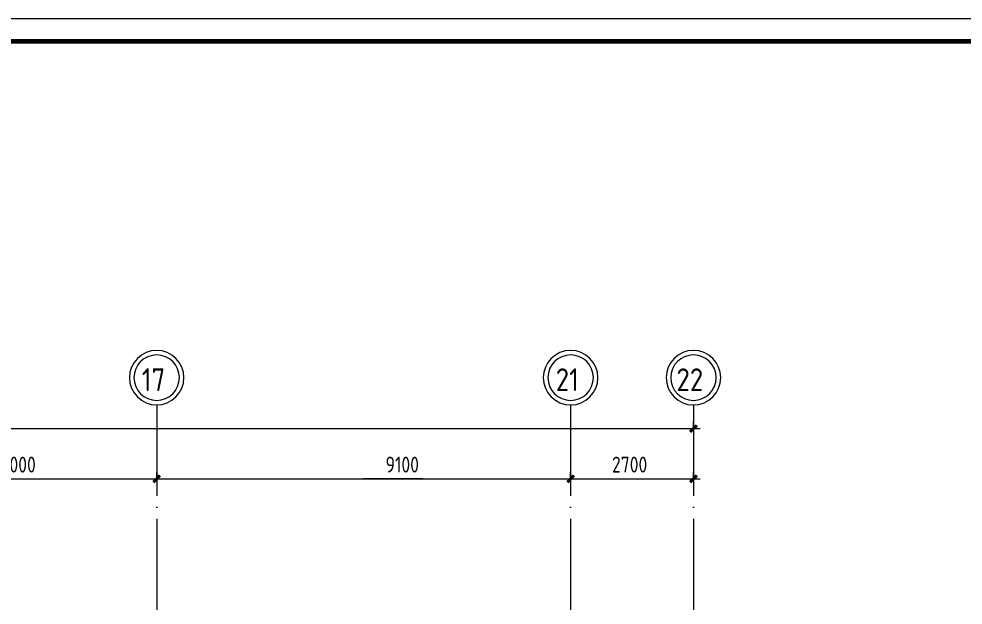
# Model space of a CAD drawing. Header units: millimetres. Extents: x -325553 to 627452, y -28539 to 738858.
# Drawn here: x -18945 to 1813, y 198066 to 210950 of the extents above; entities that cross this region are included whole.
import ezdxf

# ---------------------------------------------------------------- set-up
doc = ezdxf.new("R2010")
doc.units = ezdxf.units.MM
doc.linetypes.add('ADSK_Линия сетки', pattern=[25, 20, -2.5, 0, -2.5])
doc.layers.add('000_доп.МДУ', color=7, linetype='Continuous')
for name, color, linetype, lineweight in [('Оси', 252, 'Continuous', 9), ('ОФ_рамка', 8, 'Continuous', 60), ('Размеры', 7, 'Continuous', 9)]:
    doc.layers.add(name, color=color, linetype=linetype, lineweight=lineweight)
doc.styles.add('GOST Common_2', font='', dxfattribs={"width": 0.9, "height": 250})
doc.styles.add('GOST Common_4', font='', dxfattribs={"height": 7})
doc.styles.get('GOST Common_2').set_extended_font_data('GOST type B')
doc.styles.get('GOST Common_4').set_extended_font_data('GOST 2.304 type A')

# ---------------------------------------------------------------- blocks, each defined once
blk = doc.blocks.new('А0')
at = {"layer": 'ОФ_рамка', "color": 0, "linetype": 'Continuous', "lineweight": 5, "ltscale": 100}
blk.add_lwpolyline([(341068, -309617), (222168, -309617)], dxfattribs=at)
at = {"layer": 'ОФ_рамка', "color": 0, "linetype": 'Continuous', "ltscale": 100}
blk.add_lwpolyline([(340568, -310117), (224168, -310117)], dxfattribs=at)
blk = doc.blocks.new('1 этаж')
at = {"layer": 'Оси', "color": 251, "linetype": 'ADSK_Линия сетки', "ltscale": 100, "true_color": 0x636466}
for p, q in [((-16656, 32207), (-16656, -33770)), ((-7556, 32207), (-7556, 10956)), ((-4856, 32207), (-4856, 10956))]:
    blk.add_line(p, q, dxfattribs=at)
at = {"layer": 'Оси', "color": 251, "lineweight": 20, "true_color": 0x636466}
for centre, radius, start, end in [((-16656, 32807), 600, 0, 180), ((-16656, 32807), 500, 0, 180), ((-7556, 32807), 600, 0, 180), ((-7556, 32807), 500, 0, 180), ((-4856, 32807), 600, 0, 180), ((-4856, 32807), 500, 0, 180), ((-16656, 32807), 600, 180, 0), ((-16656, 32807), 500, 180, 0), ((-7556, 32807), 600, 180, 0), ((-7556, 32807), 500, 180, 0), ((-4856, 32807), 600, 180, 0), ((-4856, 32807), 500, 180, 0)]:
    blk.add_arc(centre, radius, start, end, dxfattribs=at)
at = {"layer": 'Размеры', "color": 251, "lineweight": 20, "true_color": 0x636466}
for p, q in [((-4856, 31688), (-4856, 31838)), ((-58606, 31688), (-4706, 31688)), ((-4856, 31688), (-4856, 31638)), ((-16656, 30583), (-16656, 30733)), ((-16656, 30583), (-16656, 30733)), ((-7556, 30583), (-7556, 30733)), ((-7556, 30583), (-7556, 30733)), ((-4856, 30583), (-4856, 30733)), ((-22656, 30583), (-16656, 30583)), ((-16656, 30583), (-16656, 30533)), ((-16656, 30583), (-7556, 30583)), ((-16656, 30583), (-16656, 30533)), ((-11625, 30583), (-12106, 30583)), ((-10808, 30583), (-11625, 30583)), ((-7556, 30583), (-7556, 30533)), ((-7556, 30583), (-4706, 30583)), ((-7556, 30583), (-7556, 30533)), ((-4856, 30583), (-4856, 30533))]:
    blk.add_line(p, q, dxfattribs=at)
at = {"layer": 'Размеры', "color": 251, "lineweight": 40, "true_color": 0x636466}
for p, q in [((-4856, 31688), (-4927, 31617)), ((-4856, 31688), (-4785, 31758)), ((-16656, 30583), (-16727, 30513)), ((-16656, 30583), (-16727, 30513)), ((-16656, 30583), (-16585, 30654)), ((-16656, 30583), (-16585, 30654)), ((-7556, 30583), (-7627, 30513)), ((-7556, 30583), (-7627, 30513)), ((-7556, 30583), (-7485, 30654)), ((-7556, 30583), (-7485, 30654)), ((-4856, 30583), (-4927, 30513)), ((-4856, 30583), (-4785, 30654))]:
    blk.add_line(p, q, dxfattribs=at)
at = {"layer": 'Оси', "color": 251, "true_color": 0x636466, "style": 'GOST Common_2', "width": 0.9}
for s, p in [('17', (-16983, 32512)), ('21', (-7883, 32512)), ('22', (-5228, 32512))]:
    blk.add_text(s, height=500, dxfattribs=at).set_placement(p)
at = {"layer": 'Размеры', "color": 251, "lineweight": 20, "true_color": 0x636466, "char_height": 350, "attachment_point": 1, "line_spacing_factor": 1.022761, "style": 'GOST Common_4'}
for s, insert, width in [('6000', (-20097, 31071), 1059.58), ('9100', (-11625, 31071), 980.83), ('2700', (-6647, 31071), 1059.58)]:
    blk.add_mtext(s, dxfattribs=dict(at, insert=insert, width=width))

msp = doc.modelspace()

# ---------------------------------------------------------------- block references
at = {"layer": '000_доп.МДУ', "color": 7, "lineweight": 0}
msp.add_blockref('1 этаж', (740.6, 170258), dxfattribs=at)
at = {"layer": 'ОФ_рамка', "color": 0, "lineweight": -2}
msp.add_blockref('А0', (-308860.9, 520566.6), dxfattribs=at)

doc.saveas('drawing.dxf')
